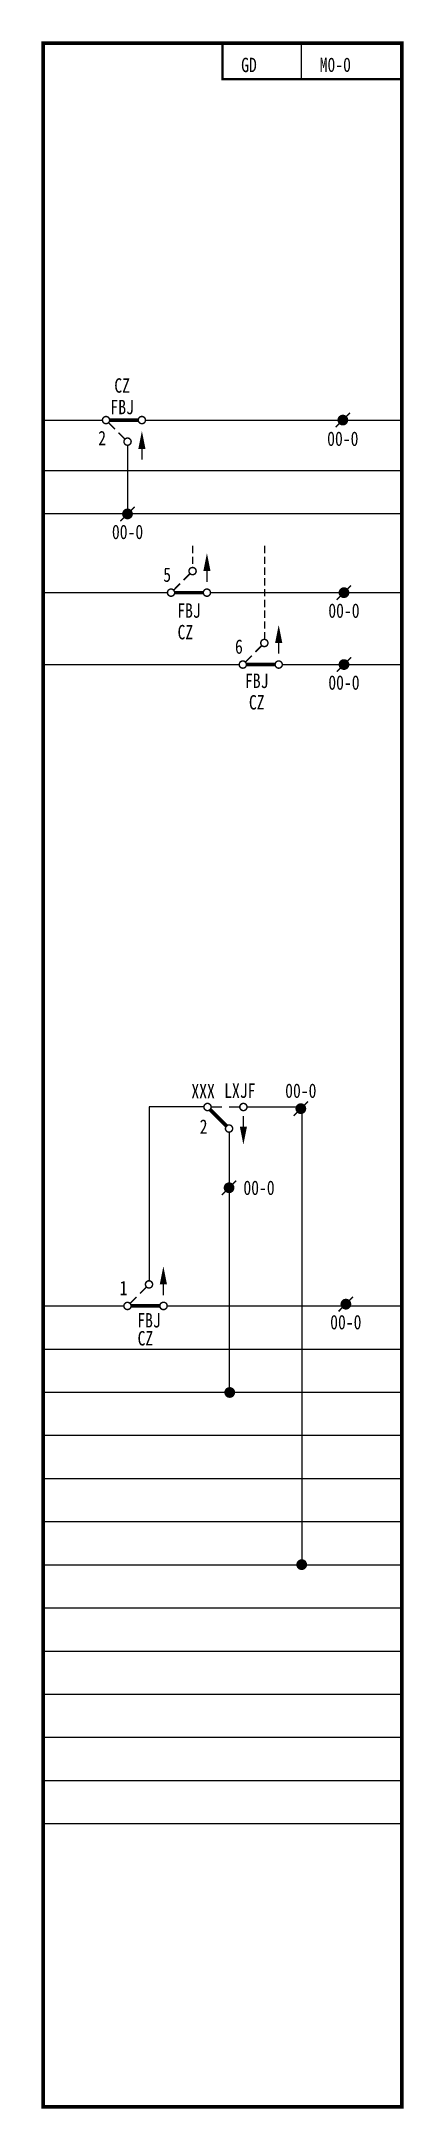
# Model space of a CAD drawing. Header units: millimetres. Extents: x 0 to 50, y 0 to 287.
import ezdxf
from ezdxf.enums import TextEntityAlignment as Align

# ---------------------------------------------------------------- set-up
doc = ezdxf.new("R2010")
doc.units = ezdxf.units.MM
doc.linetypes.add('DASHEDX2', pattern=[1.5, 1, -0.5])
doc.layers.add('define', color=7, linetype='Continuous')
doc.layers.add('tie', color=7, linetype='Continuous')

msp = doc.modelspace()

# ---------------------------------------------------------------- linework, layer by layer
for p, q in [((36, 282), (36, 287)), ((11.77, 231.08), (11.77, 221.58)), ((22.41, 139.05), (14.76, 139.05)), ((14.76, 139.05), (14.76, 114.88)), ((28.41, 139.05), (35.91, 139.05)), ((36.04, 138.82), (36.04, 75.35)), ((25.91, 135.55), (25.91, 99.35)), ((25.91, 129.05), (25.91, 125.05)), ((0, 111.39), (11.26, 111.39)), ((17.26, 111.39), (50, 111.39)), ((0, 105.39), (50, 105.39))]:
    msp.add_line(p, q)
at = {"color": 7}
for p, q in [((0, 234.58), (8.27, 234.58)), ((0, 227.58), (50, 227.58)), ((0, 221.58), (50, 221.58)), ((0, 210.58), (17.33, 210.58)), ((0, 200.58), (27.33, 200.58))]:
    msp.add_line(p, q, dxfattribs=at)
at = {"linetype": 'Continuous'}
for p, q in [((14.27, 234.58), (50, 234.58)), ((23.33, 210.58), (50, 210.58)), ((33.33, 200.58), (50, 200.58))]:
    msp.add_line(p, q, dxfattribs=at)
at = {"color": 7, "linetype": 'DASHEDX2'}
for p, q in [((20.83, 217.08), (20.83, 214.08)), ((30.83, 217.08), (30.83, 204.08))]:
    msp.add_line(p, q, dxfattribs=at)
at = {"color": 1}
for p, q in [((0, 99.39), (50, 99.39)), ((0, 93.39), (50, 93.39)), ((0, 87.39), (50, 87.39)), ((0, 81.39), (50, 81.39))]:
    msp.add_line(p, q, dxfattribs=at)
at = {"color": 2}
for p, q in [((0, 75.39), (50, 75.39)), ((0, 69.39), (50, 69.39)), ((0, 63.39), (50, 63.39))]:
    msp.add_line(p, q, dxfattribs=at)
at = {"color": 3}
for p, q in [((0, 57.39), (50, 57.39)), ((0, 51.39), (50, 51.39))]:
    msp.add_line(p, q, dxfattribs=at)
at = {"color": 5}
for p, q in [((0, 45.39), (50, 45.39)), ((0, 39.39), (50, 39.39))]:
    msp.add_line(p, q, dxfattribs=at)
for points, const_width in [([(25, 287), (50, 287), (50, 282)], 0.3), ([(25, 287), (25, 282), (50, 282)], 0.3), ([(10.02, 233.33), (9.07, 234.27)], 0.2), ([(13.27, 234.58), (9.27, 234.58)], 0.5), ([(11.45, 231.9), (10.52, 232.83)], 0.2), ([(13.77, 230.58), (13.77, 229.08)], 0.2), ([(10.77, 220.53), (12.77, 222.53)], 0.2), ([(19.58, 212.33), (20.52, 213.27)], 0.2), ([(22.83, 213.58), (22.83, 212.08)], 0.2), ([(18.15, 210.9), (19.08, 211.83)], 0.2), ([(22.33, 210.58), (18.33, 210.58)], 0.5), ([(28.15, 200.9), (29.08, 201.83)], 0.2), ([(29.58, 202.33), (30.52, 203.27)], 0.2), ([(32.83, 203.58), (32.83, 202.08)], 0.2), ([(32.33, 200.58), (28.33, 200.58)], 0.5), ([(25.65, 136.32), (23.27, 138.69)], 0.5), ([(23.41, 139.05), (24.91, 139.05)], 0.2), ([(25.91, 139.05), (27.41, 139.05)], 0.2), ([(36.91, 139.82), (34.91, 137.82)], 0.2), ([(27.91, 136.32), (27.91, 137.82)], 0.2), ([(24.91, 126.82), (26.91, 128.82)], 0.2), ([(12.08, 111.7), (13.01, 112.63)], 0.2), ([(13.51, 113.13), (14.45, 114.07)], 0.2), ([(16.76, 114.38), (16.76, 112.88)], 0.2), ([(16.26, 111.38), (12.26, 111.38)], 0.5)]:
    msp.add_lwpolyline(points, dxfattribs=dict(const_width=const_width))
at = {"const_width": 0.2}
for points in [[(8.77, 235.08, -1), (8.77, 234.08, -1), (8.77, 235.08)], [(13.77, 235.08, -1), (13.77, 234.08, -1), (13.77, 235.08)], [(11.77, 232.08, -1), (11.77, 231.08, -1), (11.77, 232.08)], [(20.83, 214.08, -1), (20.83, 213.08, -1), (20.83, 214.08)], [(17.83, 211.08, -1), (17.83, 210.08, -1), (17.83, 211.08)], [(22.83, 211.08, -1), (22.83, 210.08, -1), (22.83, 211.08)], [(30.83, 204.08, -1), (30.83, 203.08, -1), (30.83, 204.08)], [(27.83, 201.08, -1), (27.83, 200.08, -1), (27.83, 201.08)], [(32.83, 201.08, -1), (32.83, 200.08, -1), (32.83, 201.08)], [(22.91, 138.55, 1), (22.91, 139.55, 1), (22.91, 138.55)], [(27.91, 138.55, 1), (27.91, 139.55, 1), (27.91, 138.55)], [(25.91, 135.55, 1), (25.91, 136.55, 1), (25.91, 135.55)], [(14.76, 114.88, -1), (14.76, 113.88, -1), (14.76, 114.88)], [(11.76, 111.88, -1), (11.76, 110.88, -1), (11.76, 111.88)], [(16.68, 110.89, -25.209407), (16.76, 110.88, -1), (16.76, 111.88)]]:
    msp.add_lwpolyline(points, format="xyb", dxfattribs=at)
at = {"color": 7, "const_width": 0.2}
for points in [[(40.76, 233.58), (42.76, 235.58)], [(40.92, 209.58), (42.92, 211.58)], [(40.92, 199.58), (42.92, 201.58)], [(41.18, 110.63), (43.18, 112.63)]]:
    msp.add_lwpolyline(points, dxfattribs=at)
at = {"color": 7, "const_width": 0.75}
for points in [[(41.39, 234.58, 1), (42.14, 234.58, 1)], [(41.55, 210.58, 1), (42.3, 210.58, 1)], [(41.55, 200.58, 1), (42.3, 200.58, 1)], [(41.81, 111.63, 1), (42.56, 111.63, 1)]]:
    msp.add_lwpolyline(points, format="xyb", close=True, dxfattribs=at)
at = {"const_width": 0.75}
for points in [[(11.39, 221.53, 1), (12.14, 221.53, 1)], [(36.29, 138.82, 1), (35.54, 138.82, 1)], [(25.54, 127.82, 1), (26.29, 127.82, 1)], [(25.63, 99.35, 1), (26.38, 99.35, 1)], [(35.66, 75.41, 1), (36.41, 75.41, 1)]]:
    msp.add_lwpolyline(points, format="xyb", close=True, dxfattribs=at)
for points in [[(13.27, 230.58), (14.27, 230.58), (13.77, 233.08)], [(22.33, 213.58), (23.33, 213.58), (22.83, 216.08)], [(32.33, 203.58), (33.33, 203.58), (32.83, 206.08)], [(28.41, 136.32), (27.41, 136.32), (27.91, 133.82)], [(16.26, 114.38), (17.26, 114.38), (16.76, 116.88)]]:
    msp.add_solid(points)
at = {"layer": 'define', "const_width": 0.5}
msp.add_lwpolyline([(0, 287), (0, 0), (50, 0), (50, 287), (0, 287)], dxfattribs=at)

# ---------------------------------------------------------------- texts
at = {"color": 7, "width": 0.8}
msp.add_text('GD', height=2, dxfattribs=at).set_placement((27.6, 282.97))
at = {"color": 5, "width": 0.8}
msp.add_text('M0-0', height=2, dxfattribs=at).set_placement((38.54, 283))
at = {"color": 3, "width": 0.8}
for p in [(11.02, 238.39), (19.83, 204.09), (29.77, 194.33), (14.26, 105.89)]:
    msp.add_text('CZ', height=2, dxfattribs=at).set_placement(p, align=Align.CENTER)
at = {"color": 7, "width": 0.8}
for s, p in [('FBJ', (11.02, 235.39)), ('FBJ', (20.33, 207.09)), ('FBJ', (29.77, 197.32)), ('LXJF', (27.41, 140.32)), ('FBJ', (14.76, 108.39))]:
    msp.add_text(s, height=2, dxfattribs=at).set_placement(p, align=Align.CENTER)
for s, p in [('2', (8.77, 231.08)), ('5', (17.83, 212.08)), ('6', (27.83, 202.08)), ('2', (22.91, 135.32)), ('1', (11.76, 112.88))]:
    msp.add_text(s, height=2, dxfattribs=at).set_placement(p, align=Align.RIGHT)
at = {"color": 3, "width": 0.8}
msp.add_text('XXX', height=2, dxfattribs=at).set_placement((23.93, 140.25), align=Align.RIGHT)
at = {"layer": 'tie', "color": 3, "width": 0.8}
for p in [(41.76, 230.99), (11.77, 218.03), (41.92, 207.08), (41.92, 197.08), (35.91, 140.32), (42.18, 108.13)]:
    msp.add_text('00-0', height=2, dxfattribs=at).set_placement(p, align=Align.CENTER)
msp.add_text('00-0', height=2, dxfattribs=at).set_placement((27.91, 127.82), align=Align.MIDDLE_LEFT)

doc.saveas('drawing.dxf')
